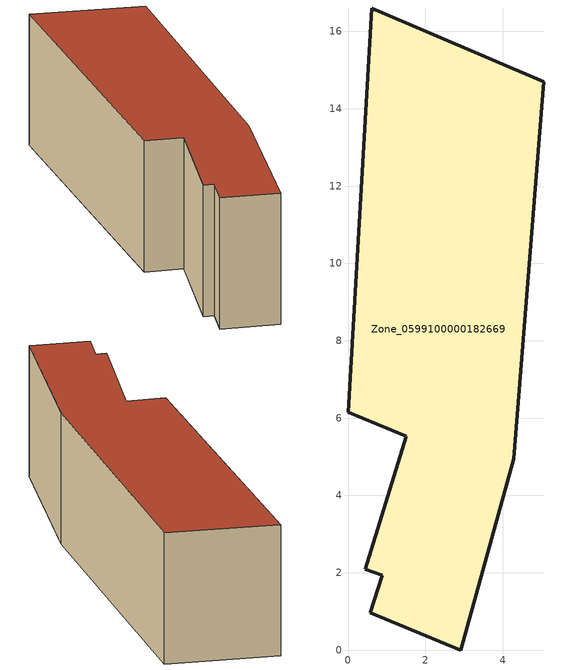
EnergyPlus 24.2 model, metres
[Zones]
Zone_0599100000182669
 floor ground (C_G): 4.28,4.95 2.91,0 0.57,0.96 0.88,1.93 0.44,2.1 1.51,5.53 0,6.15 0.61,16.61 5.06,14.7 z0
 wall outside (C_F): 0,6.15 1.51,5.53 0.44,2.1 0.88,1.93 0.57,0.96 2.91,0 4.28,4.95 5.06,14.7 0.61,16.61 0,6.15 z0:6.52
 roof outside (C_R): 4.28,4.95 5.06,14.7 0.61,16.61 0,6.15 1.51,5.53 0.44,2.1 0.88,1.93 0.57,0.96 2.91,0 z6.52
[BUILDING]
Pand.0599100000182669: North Axis=0; Terrain=City; Loads Convergence Tolerance Value=0.04; Temperature Convergence Tolerance Value=0.4; Solar Distribution=FullExterior; Maximum Number of Warmup Days=25; Minimum Number of Warmup Days=1
[Site:Location]
Rotterdam.The.Hague.AP_ZH_NLD Design_Conditions: Latitude=51.96; Longitude=4.45; Time Zone=1; Elevation=-4.5
[SITE:GROUNDTEMPERATURE:BUILDINGSURFACE]
18, 18, 18, 18, 18, 18, 18, 18, 18, 18, 18, 18
[MATERIAL] Thermal Absorptance=0.9; Solar Absorptance=0.7; Visible Absorptance=0.7
Name | Roughness | Thickness | Conductivity | Density | Specific Heat
G.TI.1946 | MediumSmooth | 0.15 | 1 | 540 | 1210
F.TI.1946 | Rough | 0.3 | 0.857143 | 1920 | 840
R.TI.1946 | MediumRough | 0.2 | 0.1 | 1500 | 1000
[CONSTRUCTION]
C_G: G.TI.1946
C_F: F.TI.1946
C_R: R.TI.1946
[ZONE]
Zone_0599100000182669: Type=1; Multiplier=1; Ceiling Height=Autocalculate; Volume=Autocalculate; Floor Area=autocalculate; Part of Total Floor Area=Yes
[ZONEINFILTRATION:DESIGNFLOWRATE]
Infil_Zone_0599100000182669: Zone or ZoneList or Space or SpaceList=Zone_0599100000182669; Schedule=AlwaysOn; Design Flow Rate Calculation Method=Flow/Area; Flow Rate per Floor Area=0.003; Constant Term Coefficient=1; Temperature Term Coefficient=0; Velocity Term Coefficient=0; Velocity Squared Term Coefficient=0
[HVACTEMPLATE:ZONE:IDEALLOADSAIRSYSTEM]
Zone_0599100000182669: Maximum Heating Supply Air Temperature=50; Minimum Cooling Supply Air Temperature=13; Maximum Heating Supply Air Humidity Ratio=0.0156; Minimum Cooling Supply Air Humidity Ratio=0.0077; Heating Limit=NoLimit; Cooling Limit=NoLimit; Dehumidification Control Type=ConstantSensibleHeatRatio; Cooling Sensible Heat Ratio=0.7; Dehumidification Setpoint=60; Humidification Control Type=None; Humidification Setpoint=30; Outdoor Air Method=None; Outdoor Air Flow Rate per Person=0.00944; Outdoor Air Flow Rate per Zone Floor Area=0; Outdoor Air Flow Rate per Zone=0; Demand Controlled Ventilation Type=None; Outdoor Air Economizer Type=NoEconomizer; Heat Recovery Type=None; Sensible Heat Recovery Effectiveness=0.7; Latent Heat Recovery Effectiveness=0.65
[ZONECONTROL:THERMOSTAT]
ThermostatControl_Zone_0599100000182669: Zone or ZoneList=Zone_0599100000182669; Control Type Schedule=DualSetpointControlType; Control 1=Thermostat_Zone_0599100000182669; Temperature Difference Between Cutout And Setpoint=0
[THERMOSTATSETPOINT:DUALSETPOINT]
Thermostat_Zone_0599100000182669: Heating Setpoint Temperature Schedule=HeatingSetpoint_Zone_0599100000182669; Cooling Setpoint Temperature Schedule=CoolingSetpoint_Zone_0599100000182669
[SCHEDULE:COMPACT]
HeatingSetpoint_Zone_0599100000182669: Through: 12/31, For: AllDays, Until: 24:00, 21
CoolingSetpoint_Zone_0599100000182669: Through: 12/31, For: AllDays, Until: 24:00, 24
DualSetpointControlType: Through: 12/31, For: AllDays, Until: 24:00, 4
AlwaysOn: Through: 12/31, For: AllDays, Until: 24:00, 1
